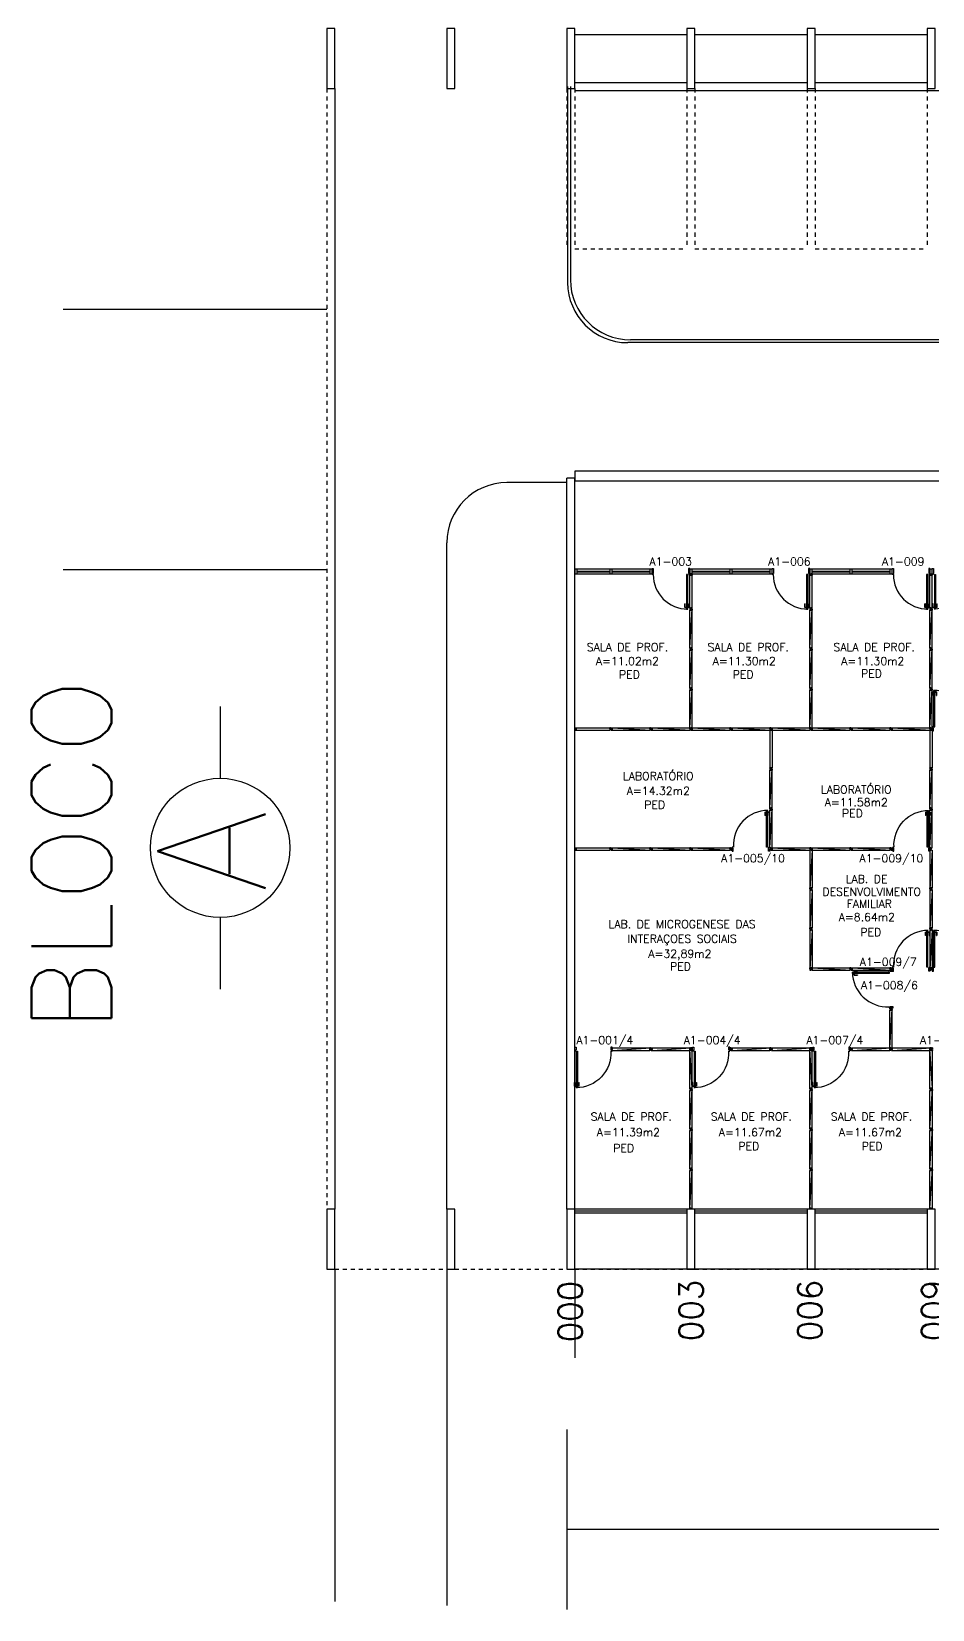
# Model space of a CAD drawing. Extents: x -31 to 207, y 425 to 518.
# Drawn here: x -31.18 to -8.68, y 427.33 to 466.76 of the extents above; entities that cross this region are included whole.
import ezdxf
from ezdxf.enums import TextEntityAlignment as Align

# ---------------------------------------------------------------- set-up
doc = ezdxf.new("R2010")
doc.units = 0
doc.header["$LTSCALE"] = 0.01
doc.header["$MEASUREMENT"] = 0
doc.header["$PDMODE"] = 34
doc.linetypes.add('HIDDEN2', pattern=[0.1875, 0.125, -0.0625])
doc.layers.get('0').update_dxf_attribs({"linetype": 'CONTINUOUS'})
doc.layers.get('DEFPOINTS').update_dxf_attribs({"linetype": 'CONTINUOUS'})
for name, color, linetype in [('ALV', 2, 'CONTINUOUS'), ('AREA', 2, 'CONTINUOUS'), ('BANC', 2, 'CONTINUOUS'), ('DIV', 2, 'CONTINUOUS'), ('ESQ', 1, 'CONTINUOUS'), ('ESTR', 3, 'CONTINUOUS'), ('NOPILAR1', 2, 'CONTINUOUS'), ('PISO', 1, 'CONTINUOUS'), ('PROJ', 1, 'HIDDEN2'), ('TEXT_CENTRO_CUSTO', 1, 'CONTINUOUS'), ('TEXTO', 2, 'CONTINUOUS'), ('TEXTO-ENDEREÇO', 2, 'CONTINUOUS'), ('TEXTOCENTROCUSTO', 2, 'CONTINUOUS'), ('TXT-IDENTIFICAÇÃO', 4, 'CONTINUOUS')]:
    doc.layers.add(name, color=color, linetype=linetype)
doc.styles.add('1', font='romans.shx')
doc.styles.add('LEGENDA', font='romans.shx', dxfattribs={"height": 0.2})
doc.styles.add('NOPILAR', font='simplex.shx', dxfattribs={"height": 0.6})
doc.styles.add('UNB-100', font='simplex.shx', dxfattribs={"height": 0.2})
doc.styles.add('UNB-100-1', font='simplex.shx', dxfattribs={"height": 0.2})
doc.dimstyles.new('1-600', dxfattribs={"dimtxt": 1.1, "dimasz": 2.5, "dimexe": 2, "dimexo": 4, "dimgap": 0.2, "dimtad": 1, "dimdec": 0, "dimzin": 4, "dimdsep": 46, "dimlunit": 6, "dimtxsty": '1', "dimblk1": 'NONE', "dimblk2": 'NONE', "dimsah": 1, "dimcen": 0, "dimclrd": 2, "dimclre": 2, "dimclrt": 2, "dimadec": 0, "dimazin": 0, "dimtfac": 1, "dimtdec": 0, "dimtmove": 2, "dimatfit": 3, "dimldrblk": 'NONE', "dimfxl": 0, "dimtolj": 1, "dimtzin": 0, "dimarcsym": 0})

# ---------------------------------------------------------------- blocks, each defined once
blk = doc.blocks.new('PILAR-SLS')
for points in [[(0.003, -44.497), (0.203, -44.497), (0.203, -42.997), (0.003, -42.997)], [(0.003, -72.501), (0.003, -74.001), (0.203, -74.001), (0.203, -72.501)]]:
    blk.add_lwpolyline(points, close=True)
blk = doc.blocks.new('DIVMT-SLS')
for p, q in [((-0.03, 0.03), (-0.03, 0.006)), ((-0.008, 0.03), (-0.03, 0.03)), ((-0.0185, 0.006), (-0.03, 0.006)), ((-0.0185, -0.006), (-0.0185, 0.006)), ((-0.008, 0.03), (-0.008, 0.02)), ((-0.008, 0.02), (0.008, 0.02)), ((-0.0051, 0), (0.0051, 0)), ((0.0051, 0), (-0.0051, 0)), ((-0.0051, 0), (0.0051, 0)), ((0.97, -0.03), (0, 0.03)), ((0, -0.0051), (0, 0.0051)), ((0, 0.0051), (0, -0.0051)), ((0.008, 0.03), (0.008, 0.02)), ((0.008, 0.03), (0.03, 0.03)), ((0.0205, 0.006), (0.03, 0.006)), ((0.0205, -0.006), (0.0205, 0.006)), ((0.0205, 0.006), (0.0205, -0.006)), ((0.0205, 0.006), (0.03, 0.006)), ((0.97, 0.03), (0.03, 0.03)), ((0.03, 0.006), (0.03, 0.03)), ((0.03, -0.03), (0.03, 0.03)), ((0.03, -0.005), (0.03, 0.005)), ((0.97, 0.03), (0.97, 0.009)), ((0.97, 0.009), (0.97, 0.027)), ((0.9795, 0.006), (0.97, 0.006)), ((0.97, -0.005), (0.97, 0.005)), ((0.9795, 0.006), (0.9795, -0.006)), ((1.0051, 0), (0.9949, 0)), ((1, 0.0051), (1, -0.0051)), ((-0.0185, -0.006), (-0.03, -0.006)), ((-0.03, -0.03), (-0.03, -0.006)), ((-0.008, -0.03), (-0.03, -0.03)), ((-0.008, -0.03), (-0.008, -0.02)), ((-0.008, -0.02), (0.008, -0.02)), ((0.008, -0.03), (0.008, -0.02)), ((0.008, -0.03), (0.03, -0.03)), ((0.0205, -0.006), (0.03, -0.006)), ((0.0205, -0.006), (0.03, -0.006)), ((0.03, -0.006), (0.03, -0.03)), ((0.97, -0.03), (0.03, -0.03)), ((0.9795, -0.006), (0.97, -0.006)), ((0.97, -0.009), (0.97, -0.027))]:
    blk.add_line(p, q)
blk = doc.blocks.new('MTINI-SLS')
for p, q in [((-0.005, 0), (0.005, 0)), ((0, 0.001), (0, 0.02)), ((0.008, 0.02), (0, 0.02)), ((0, -0.005), (0, 0.005)), ((0, -0.02), (0, 0.001)), ((0.008, 0.03), (0.03, 0.03)), ((0.008, 0.03), (0.008, 0.02)), ((0.02, 0.006), (0.02, -0.006)), ((0.02, 0.006), (0.03, 0.006)), ((0.02, -0.004), (0.02, 0.004)), ((0.023, 0.006), (0.03, 0.006)), ((0.03, 0.006), (0.03, 0.03)), ((0, -0.02), (0.008, -0.02)), ((0.008, -0.03), (0.008, -0.02)), ((0.008, -0.03), (0.03, -0.03)), ((0.02, -0.006), (0.03, -0.006)), ((0.023, -0.006), (0.03, -0.006)), ((0.03, -0.006), (0.03, -0.03))]:
    blk.add_line(p, q)
blk = doc.blocks.new('A$C51597B80')
at = {"layer": 'DIV'}
for p, q in [((0.022, 0.06), (0, 0.06)), ((0, 0.036), (0, 0.06)), ((0.01, 0.036), (0, 0.036)), ((0.01, 0.036), (0, 0.036)), ((0.01, 0.024), (0, 0.024)), ((0.01, 0.024), (0, 0.024)), ((0, 0.024), (0, 0)), ((0.022, 0), (0, 0)), ((0.01, 0.036), (0.01, 0.024)), ((0.01, 0.024), (0.01, 0.036)), ((0.022, 0.06), (0.022, 0.05)), ((0.038, 0.05), (0.022, 0.05)), ((0.038, 0.01), (0.022, 0.01)), ((0.022, 0), (0.022, 0.01)), ((0.035, 0.03), (0.025, 0.03)), ((0.025, 0.03), (0.035, 0.03)), ((0.035, 0.03), (0.025, 0.03)), ((0.03, 0.035), (0.03, 0.025)), ((0.03, 0.025), (0.03, 0.035)), ((0.038, 0.06), (0.06, 0.06)), ((0.038, 0.06), (0.038, 0.05)), ((0.038, 0), (0.038, 0.01)), ((0.038, 0), (0.06, 0)), ((0.049, 0.024), (0.049, 0.036)), ((0.049, 0.036), (0.06, 0.036)), ((0.049, 0.024), (0.06, 0.024)), ((0.06, 0.06), (0.06, 0.036)), ((0.06, 0), (0.06, 0.024))]:
    blk.add_line(p, q, dxfattribs=at)
blk = doc.blocks.new('PDV2E-SLS')
at = {"layer": 'DIV'}
for p, q in [((0.023, 0.925), (0.063, 0.925)), ((0.023, 0.925), (0.023, 0.835)), ((0.033, 0.835), (0.023, 0.835)), ((0.033, 0.915), (0.063, 0.915)), ((0.033, 0.915), (0.033, 0.835)), ((0.065, 0.05), (0.065, 0.965)), ((0.095, 0.965), (0.065, 0.965)), ((0.095, 0.05), (0.095, 0.965)), ((0.138, 0.925), (0.097, 0.925)), ((0.128, 0.915), (0.097, 0.915)), ((0.128, 0.915), (0.128, 0.835)), ((0.128, 0.835), (0.137, 0.835)), ((0.138, 0.925), (0.138, 0.835)), ((0.049, 0.05), (0.029, 0.05)), ((0.029, 0.05), (0.029, 0.035)), ((0.029, 0.035), (0.029, -0.035)), ((0.049, 0.02), (0.049, 0.05)), ((0.049, 0.02), (0.059, 0.02)), ((0.059, -0.05), (0.059, 0.02)), ((0.065, 0.05), (0.095, 0.05)), ((0.928, -0.05), (0.928, 0.02)), ((0.938, 0.02), (0.928, 0.02)), ((0.938, 0.05), (0.958, 0.05)), ((0.938, 0.02), (0.938, 0.05)), ((0.958, 0.05), (0.958, 0.035)), ((0.958, 0.035), (0.958, -0.035)), ((0.029, -0.035), (0.029, -0.05)), ((0.029, -0.05), (0.059, -0.05)), ((0.958, -0.05), (0.928, -0.05)), ((0.958, -0.035), (0.958, -0.05))]:
    blk.add_line(p, q, dxfattribs=at)
blk.add_arc((0.062, 0.1), 0.865, 356.6786, 90, dxfattribs=at)
blk = doc.blocks.new('PDV2D-SLS')
at = {"layer": 'DIV'}
for p, q in [((0.03, 0.05), (0.06, 0.05)), ((0.03, 0.035), (0.03, 0.05)), ((0.03, -0.035), (0.03, 0.035)), ((0.06, 0.05), (0.06, -0.02)), ((0.941, 0.05), (0.941, -0.02)), ((0.971, 0.05), (0.941, 0.05)), ((0.971, 0.035), (0.971, 0.05)), ((0.971, -0.035), (0.971, 0.035)), ((0.03, -0.05), (0.03, -0.035)), ((0.05, -0.05), (0.03, -0.05)), ((0.05, -0.02), (0.06, -0.02)), ((0.05, -0.02), (0.05, -0.05)), ((0.079, -0.05), (0.109, -0.05)), ((0.079, -0.05), (0.079, -0.965)), ((0.109, -0.05), (0.109, -0.965)), ((0.951, -0.02), (0.941, -0.02)), ((0.951, -0.02), (0.951, -0.05)), ((0.951, -0.05), (0.971, -0.05)), ((0.971, -0.05), (0.971, -0.035)), ((0.036, -0.925), (0.036, -0.835)), ((0.046, -0.835), (0.036, -0.835)), ((0.036, -0.925), (0.076, -0.925)), ((0.046, -0.915), (0.046, -0.835)), ((0.046, -0.915), (0.076, -0.915)), ((0.109, -0.965), (0.079, -0.965)), ((0.141, -0.915), (0.111, -0.915)), ((0.151, -0.925), (0.111, -0.925)), ((0.141, -0.915), (0.141, -0.835)), ((0.141, -0.835), (0.151, -0.835)), ((0.151, -0.925), (0.151, -0.835))]:
    blk.add_line(p, q, dxfattribs=at)
blk.add_arc((0.076, -0.1), 0.865, 270, 3.3214, dxfattribs=at)
blk = doc.blocks.new('MTT-SLS')
for p, q in [((-0.008, 0.03), (-0.03, 0.03)), ((-0.03, 0.03), (-0.03, 0.006)), ((-0.0185, 0.006), (-0.03, 0.006)), ((-0.0185, -0.006), (-0.0185, 0.006)), ((-0.008, 0.03), (-0.008, 0.02)), ((-0.008, 0.02), (0.008, 0.02)), ((-0.0051, 0), (0.0051, 0)), ((0, -0.0051), (0, 0.0051)), ((0.008, 0.03), (0.03, 0.03)), ((0.008, 0.03), (0.008, 0.02)), ((0.0205, -0.006), (0.0205, 0.006)), ((0.0205, 0.006), (0.03, 0.006)), ((0.03, 0.006), (0.03, 0.03)), ((-0.03, -0.03), (-0.03, -0.006)), ((-0.0185, -0.006), (-0.03, -0.006)), ((-0.008, -0.03), (-0.03, -0.03)), ((-0.008, -0.02), (0.008, -0.02)), ((-0.008, -0.03), (-0.008, -0.02)), ((0.008, -0.03), (0.008, -0.02)), ((0.008, -0.03), (0.03, -0.03)), ((0.0205, -0.006), (0.03, -0.006)), ((0.03, -0.006), (0.03, -0.03))]:
    blk.add_line(p, q)
blk = doc.blocks.new('PDV1E-SLS')
at = {"layer": 'DIV'}
for p, q in [((-0.94, 0.075), (-0.91, 0.075)), ((-0.94, 0.06), (-0.94, 0.075)), ((-0.94, -0.06), (-0.94, 0.06)), ((-0.91, 0.075), (-0.91, -0.045)), ((0, 0.075), (-0.03, 0.075)), ((-0.03, 0.075), (-0.03, -0.045)), ((0, 0.06), (0, 0.075)), ((0, -0.06), (0, 0.06)), ((0, 0), (0.012, 0)), ((-0.94, -0.075), (-0.94, -0.06)), ((-0.92, -0.075), (-0.94, -0.075)), ((-0.92, -0.045), (-0.92, -0.075)), ((-0.92, -0.045), (-0.91, -0.045)), ((-0.082, -0.075), (-0.082, -0.94)), ((-0.052, -0.075), (-0.082, -0.075)), ((-0.052, -0.075), (-0.052, -0.94)), ((-0.02, -0.045), (-0.03, -0.045)), ((-0.02, -0.045), (-0.02, -0.075)), ((-0.02, -0.075), (0, -0.075)), ((0, -0.075), (0, -0.06)), ((-0.114, -0.81), (-0.124, -0.81)), ((-0.124, -0.9), (-0.124, -0.81)), ((-0.124, -0.9), (-0.084, -0.9)), ((-0.114, -0.89), (-0.114, -0.81)), ((-0.114, -0.89), (-0.084, -0.89)), ((-0.082, -0.94), (-0.052, -0.94)), ((-0.019, -0.89), (-0.049, -0.89)), ((-0.009, -0.9), (-0.049, -0.9)), ((-0.019, -0.81), (-0.009, -0.81)), ((-0.019, -0.89), (-0.019, -0.81)), ((-0.009, -0.9), (-0.009, -0.81))]:
    blk.add_line(p, q, dxfattribs=at)
blk.add_arc((-0.048, -0.075), 0.865, 180, 270, dxfattribs=at)
blk = doc.blocks.new('DIV-SLS')
for p, q in [((-0.0051, 0), (0.0051, 0)), ((0, -0.0051), (0, 0.0051)), ((0.0205, 0.006), (0.03, 0.006)), ((0.0205, -0.006), (0.0205, 0.006)), ((0.03, 0.03), (0.97, 0.03)), ((0.03, 0.03), (0.03, -0.03)), ((0.03, 0.009), (0.03, 0.027)), ((0.03, 0.005), (0.03, -0.005)), ((0.97, 0.03), (0.97, -0.03)), ((0.9795, 0.006), (0.97, 0.006)), ((0.97, 0.005), (0.97, -0.005)), ((0.9795, -0.006), (0.9795, 0.006)), ((1.0051, 0), (0.9949, 0)), ((0.9949, 0), (1.0051, 0)), ((1, -0.0051), (1, 0.0051)), ((0.0205, -0.006), (0.03, -0.006)), ((0.03, -0.03), (0.03, -0.009)), ((0.03, -0.009), (0.03, -0.027)), ((0.03, -0.03), (0.97, -0.03)), ((0.9795, -0.006), (0.97, -0.006))]:
    blk.add_line(p, q)
blk = doc.blocks.new('*D41')
at = {"color": 2, "linetype": 'ByBlock'}
for p, q in [((-17.81, 431.827), (-17.81, 427.327)), ((60.19, 431.827), (60.19, 427.327)), ((60.19, 429.327), (-17.81, 429.327))]:
    blk.add_line(p, q, dxfattribs=at)
at = {"layer": 'DEFPOINTS', "color": 0, "linetype": 'ByBlock'}
for p in [(-17.81, 435.827), (60.19, 435.827), (-17.81, 429.327)]:
    blk.add_point(p, dxfattribs=at)
at = {"color": 2, "linetype": 'ByBlock', "insert": (21.19, 430.26), "char_height": 1.1, "attachment_point": 5, "rotation": 360, "style": '1'}
blk.add_mtext('\\A1;Psicologia', dxfattribs=at)
blk = doc.blocks.new('_NONE')
at = {"color": 0, "linetype": 'ByBlock'}
blk.add_circle((0, 0), 0.25, dxfattribs=at)

msp = doc.modelspace()

# ---------------------------------------------------------------- linework, layer by layer
at = {"layer": 'ALV'}
for p, q in [((-23.81, 459.808), (-30.392, 459.808)), ((-17.81, 437.327), (-17.81, 455.6)), ((-17.61, 455.6), (-17.81, 455.6)), ((-17.61, 455.772), (-17.61, 455.523)), ((-17.61, 437.327), (-17.61, 455.6)), ((-23.81, 453.308), (-30.392, 453.308)), ((-17.61, 453.322), (-17.61, 453.203)), ((-17.615, 449.329), (-17.605, 449.329)), ((-17.61, 449.324), (-17.61, 449.334)), ((-17.589, 449.323), (-17.58, 449.323)), ((-17.58, 449.299), (-17.58, 449.32)), ((-17.58, 449.32), (-17.58, 449.302)), ((-17.58, 446.359), (-17.58, 446.299)), ((-17.615, 446.329), (-17.605, 446.329)), ((-17.61, 446.324), (-17.61, 446.334)), ((-17.589, 446.323), (-17.589, 446.335)), ((-17.58, 446.32), (-17.58, 446.302))]:
    msp.add_line(p, q, dxfattribs=at)
at = {"layer": 'BANC'}
for p, q in [((198.406, 455.772), (-17.61, 455.772)), ((198.406, 455.522), (-17.61, 455.522))]:
    msp.add_line(p, q, dxfattribs=at)
at = {"layer": 'DIV'}
for p, q in [((-17.55, 453.322), (-17.61, 453.322)), ((-17.61, 453.202), (-17.55, 453.202)), ((-16.741, 453.322), (-17.55, 453.322)), ((-17.55, 453.202), (-17.55, 453.322)), ((-16.741, 453.268), (-17.55, 453.268)), ((-17.55, 453.256), (-16.741, 453.256)), ((-17.55, 453.202), (-16.741, 453.202)), ((-16.681, 453.322), (-16.741, 453.322)), ((-16.741, 453.322), (-16.741, 453.203)), ((-16.741, 453.202), (-16.681, 453.202)), ((-16.681, 453.202), (-16.681, 453.322)), ((-16.681, 453.256), (-15.741, 453.256)), ((-16.681, 453.202), (-15.741, 453.202)), ((-15.741, 453.322), (-16.68, 453.322)), ((-15.741, 453.268), (-16.68, 453.268)), ((-15.741, 453.322), (-15.741, 453.202)), ((-15.681, 453.322), (-15.741, 453.322)), ((-15.741, 453.202), (-15.681, 453.202)), ((-15.681, 453.202), (-15.681, 453.322)), ((-14.681, 453.322), (-14.741, 453.322)), ((-14.741, 453.322), (-14.741, 453.203)), ((-14.741, 453.202), (-14.681, 453.202)), ((-14.741, 453.202), (-14.717, 453.202)), ((-14.741, 453.202), (-14.681, 453.202)), ((-14.741, 452.358), (-14.741, 453.172)), ((-14.741, 453.172), (-14.681, 453.172)), ((-14.705, 453.182), (-14.717, 453.182)), ((-14.717, 453.182), (-14.717, 453.172)), ((-14.706, 453.202), (-14.716, 453.202)), ((-14.716, 453.172), (-14.706, 453.172)), ((-14.711, 453.197), (-14.711, 453.207)), ((-14.711, 453.207), (-14.711, 453.197)), ((-14.681, 453.202), (-14.705, 453.202)), ((-14.705, 453.182), (-14.705, 453.172)), ((-14.681, 453.202), (-14.681, 453.322)), ((-14.681, 453.256), (-13.741, 453.256)), ((-14.681, 453.202), (-13.741, 453.202)), ((-14.681, 452.358), (-14.681, 453.172)), ((-13.741, 453.322), (-14.68, 453.322)), ((-13.741, 453.268), (-14.68, 453.268)), ((-13.741, 453.322), (-13.741, 453.203)), ((-13.681, 453.322), (-13.741, 453.322)), ((-13.741, 453.202), (-13.681, 453.202)), ((-13.681, 453.202), (-13.681, 453.322)), ((-13.681, 453.256), (-12.741, 453.256)), ((-13.681, 453.202), (-12.741, 453.202)), ((-12.741, 453.322), (-13.68, 453.322)), ((-12.741, 453.268), (-13.68, 453.268)), ((-12.741, 453.322), (-12.741, 453.203)), ((-12.681, 453.322), (-12.741, 453.322)), ((-12.741, 453.202), (-12.681, 453.202)), ((-12.681, 453.202), (-12.681, 453.322)), ((-11.681, 453.322), (-11.741, 453.322)), ((-11.741, 453.322), (-11.741, 453.203)), ((-11.741, 453.202), (-11.681, 453.202)), ((-11.741, 453.202), (-11.717, 453.202)), ((-11.741, 453.202), (-11.681, 453.202)), ((-11.741, 453.172), (-11.681, 453.172)), ((-11.741, 452.358), (-11.741, 453.172)), ((-11.705, 453.182), (-11.717, 453.182)), ((-11.717, 453.182), (-11.717, 453.172)), ((-11.716, 453.172), (-11.706, 453.172)), ((-11.711, 453.197), (-11.711, 453.207)), ((-11.711, 453.207), (-11.711, 453.197)), ((-11.681, 453.202), (-11.705, 453.202)), ((-11.705, 453.182), (-11.705, 453.172)), ((-11.681, 453.202), (-11.681, 453.322)), ((-11.681, 453.256), (-10.741, 453.256)), ((-11.681, 453.202), (-10.741, 453.202)), ((-11.681, 452.358), (-11.681, 453.172)), ((-10.741, 453.322), (-11.68, 453.322)), ((-10.741, 453.268), (-11.68, 453.268)), ((-10.681, 453.322), (-10.741, 453.322)), ((-10.741, 453.322), (-10.741, 453.203)), ((-10.741, 453.202), (-10.681, 453.202)), ((-10.681, 453.202), (-10.681, 453.322)), ((-10.681, 453.256), (-9.741, 453.256)), ((-10.681, 453.202), (-9.741, 453.202)), ((-9.741, 453.322), (-10.68, 453.322)), ((-9.741, 453.268), (-10.68, 453.268)), ((-9.681, 453.322), (-9.741, 453.322)), ((-9.741, 453.322), (-9.741, 453.203)), ((-9.741, 453.202), (-9.681, 453.202)), ((-9.681, 453.202), (-9.681, 453.322)), ((-8.681, 453.322), (-8.741, 453.322)), ((-8.741, 453.322), (-8.741, 453.203)), ((-8.741, 453.202), (-8.681, 453.202)), ((-8.741, 453.202), (-8.717, 453.202)), ((-8.741, 453.202), (-8.681, 453.202)), ((-8.741, 453.172), (-8.681, 453.172)), ((-8.741, 452.358), (-8.741, 453.172)), ((-8.705, 453.182), (-8.717, 453.182)), ((-8.717, 453.182), (-8.717, 453.172)), ((-8.716, 453.172), (-8.706, 453.172)), ((-8.711, 453.197), (-8.711, 453.207)), ((-8.711, 453.207), (-8.711, 453.197)), ((-8.681, 453.202), (-8.705, 453.202)), ((-8.705, 453.182), (-8.705, 453.172)), ((-8.681, 453.202), (-8.681, 453.322)), ((-8.681, 452.358), (-8.681, 453.172)), ((-14.741, 452.359), (-14.681, 452.359)), ((-14.741, 452.358), (-14.681, 452.358)), ((-14.72, 452.359), (-14.738, 452.359)), ((-14.72, 452.358), (-14.738, 452.358)), ((-14.717, 452.349), (-14.717, 452.359)), ((-14.717, 452.349), (-14.717, 452.358)), ((-14.705, 452.349), (-14.717, 452.349)), ((-14.705, 452.349), (-14.717, 452.349)), ((-14.706, 452.329), (-14.717, 452.329)), ((-14.716, 452.359), (-14.706, 452.359)), ((-14.716, 452.358), (-14.706, 452.358)), ((-14.706, 452.328), (-14.716, 452.328)), ((-14.711, 452.324), (-14.711, 452.334)), ((-14.711, 452.323), (-14.711, 452.333)), ((-14.705, 452.349), (-14.705, 452.359)), ((-14.705, 452.349), (-14.705, 452.358)), ((-14.681, 452.359), (-14.702, 452.359)), ((-14.702, 452.359), (-14.684, 452.359)), ((-14.702, 452.358), (-14.684, 452.358)), ((-14.681, 452.358), (-14.702, 452.358)), ((-11.741, 452.359), (-11.681, 452.359)), ((-11.72, 452.359), (-11.738, 452.359)), ((-11.717, 452.349), (-11.717, 452.359)), ((-11.705, 452.349), (-11.717, 452.349)), ((-11.706, 452.329), (-11.717, 452.329)), ((-11.716, 452.359), (-11.706, 452.359)), ((-11.711, 452.324), (-11.711, 452.334)), ((-11.705, 452.349), (-11.705, 452.359)), ((-11.681, 452.359), (-11.702, 452.359)), ((-11.702, 452.359), (-11.684, 452.359)), ((-8.741, 452.359), (-8.681, 452.359)), ((-8.72, 452.359), (-8.738, 452.359)), ((-8.717, 452.349), (-8.717, 452.359)), ((-8.705, 452.349), (-8.717, 452.349)), ((-8.706, 452.329), (-8.717, 452.329)), ((-8.716, 452.359), (-8.706, 452.359)), ((-8.711, 452.324), (-8.711, 452.334)), ((-8.705, 452.349), (-8.705, 452.359)), ((-8.681, 452.359), (-8.702, 452.359)), ((-8.702, 452.359), (-8.684, 452.359)), ((-17.589, 449.335), (-17.58, 449.335)), ((-17.589, 449.323), (-17.589, 449.335)), ((-17.58, 449.359), (-17.58, 449.299)), ((-17.58, 449.359), (-16.741, 449.359)), ((-17.58, 449.338), (-17.58, 449.356)), ((-17.58, 449.334), (-17.58, 449.324)), ((-17.58, 449.299), (-16.741, 449.299)), ((-16.741, 449.359), (-16.741, 449.299)), ((-16.719, 449.359), (-16.741, 449.359)), ((-16.741, 449.335), (-16.741, 449.359)), ((-16.732, 449.335), (-16.741, 449.335)), ((-16.732, 449.335), (-16.741, 449.335)), ((-16.741, 449.334), (-16.741, 449.324)), ((-16.732, 449.323), (-16.741, 449.323)), ((-16.732, 449.323), (-16.741, 449.323)), ((-16.741, 449.323), (-16.741, 449.299)), ((-16.719, 449.299), (-16.741, 449.299)), ((-16.732, 449.323), (-16.732, 449.335)), ((-16.732, 449.335), (-16.732, 449.323)), ((-16.719, 449.359), (-16.719, 449.349)), ((-16.703, 449.349), (-16.719, 449.349)), ((-16.703, 449.309), (-16.719, 449.309)), ((-16.719, 449.299), (-16.719, 449.309)), ((-16.706, 449.329), (-16.717, 449.329)), ((-16.717, 449.329), (-16.706, 449.329)), ((-16.706, 449.329), (-16.717, 449.329)), ((-16.711, 449.324), (-16.711, 449.334)), ((-16.711, 449.334), (-16.711, 449.324)), ((-16.703, 449.359), (-16.681, 449.359)), ((-16.703, 449.359), (-16.703, 449.349)), ((-16.703, 449.299), (-16.703, 449.309)), ((-16.703, 449.299), (-16.681, 449.299)), ((-16.693, 449.335), (-16.693, 449.323)), ((-16.693, 449.335), (-16.681, 449.335)), ((-16.693, 449.323), (-16.681, 449.323)), ((-16.681, 449.359), (-16.681, 449.335)), ((-16.681, 449.299), (-16.681, 449.323)), ((-17.58, 446.359), (-16.741, 446.359)), ((-17.58, 446.338), (-17.58, 446.356)), ((-16.741, 446.359), (-16.741, 446.299)), ((-16.719, 446.359), (-16.741, 446.359)), ((-16.741, 446.335), (-16.741, 446.359)), ((-16.719, 446.359), (-16.719, 446.349)), ((-16.703, 446.349), (-16.719, 446.349)), ((-16.703, 446.359), (-16.681, 446.359)), ((-16.703, 446.359), (-16.703, 446.349)), ((-16.681, 446.359), (-16.681, 446.335)), ((-17.589, 446.335), (-17.58, 446.335)), ((-17.589, 446.323), (-17.58, 446.323)), ((-17.58, 446.334), (-17.58, 446.324)), ((-17.58, 446.299), (-17.58, 446.32)), ((-17.58, 446.299), (-16.741, 446.299)), ((-16.732, 446.335), (-16.741, 446.335)), ((-16.732, 446.335), (-16.741, 446.335)), ((-16.741, 446.334), (-16.741, 446.324)), ((-16.732, 446.323), (-16.741, 446.323)), ((-16.732, 446.323), (-16.741, 446.323)), ((-16.741, 446.323), (-16.741, 446.299)), ((-16.719, 446.299), (-16.741, 446.299)), ((-16.732, 446.323), (-16.732, 446.335)), ((-16.732, 446.335), (-16.732, 446.323)), ((-16.703, 446.309), (-16.719, 446.309)), ((-16.719, 446.299), (-16.719, 446.309)), ((-16.706, 446.329), (-16.717, 446.329)), ((-16.717, 446.329), (-16.706, 446.329)), ((-16.706, 446.329), (-16.717, 446.329)), ((-16.711, 446.324), (-16.711, 446.334)), ((-16.711, 446.334), (-16.711, 446.324)), ((-16.703, 446.299), (-16.703, 446.309)), ((-16.703, 446.299), (-16.681, 446.299)), ((-16.693, 446.335), (-16.693, 446.323)), ((-16.693, 446.335), (-16.681, 446.335)), ((-16.693, 446.323), (-16.681, 446.323)), ((-16.681, 446.299), (-16.681, 446.323))]:
    msp.add_line(p, q, dxfattribs=at)
at = {"layer": 'ESQ'}
for p, q in [((-14.81, 437.327), (-17.61, 437.327)), ((-14.81, 437.277), (-17.61, 437.277)), ((-11.81, 437.327), (-14.61, 437.327)), ((-11.81, 437.277), (-14.61, 437.277)), ((-8.81, 437.327), (-11.61, 437.327)), ((-8.81, 437.277), (-11.61, 437.277)), ((-14.81, 437.227), (-17.61, 437.227)), ((-11.81, 437.227), (-14.61, 437.227)), ((-8.81, 437.227), (-11.61, 437.227))]:
    msp.add_line(p, q, dxfattribs=at)
at = {"layer": 'PISO'}
for p, q in [((-17.61, 466.681), (-14.81, 466.681)), ((-14.61, 466.681), (-11.81, 466.681)), ((-11.61, 466.681), (-8.81, 466.681)), ((-23.61, 465.331), (-23.61, 437.327)), ((-17.791, 465.383), (-17.791, 460.483)), ((-17.721, 465.383), (-17.721, 460.553)), ((-17.61, 465.481), (-14.81, 465.481)), ((-17.61, 465.281), (12.249, 465.281)), ((-14.61, 465.481), (-11.81, 465.481)), ((-11.61, 465.481), (-8.81, 465.481)), ((10.819, 458.983), (-16.291, 458.983)), ((10.749, 459.053), (-16.221, 459.053)), ((-17.81, 455.484), (-19.31, 455.484)), ((-20.81, 437.327), (-20.81, 453.984)), ((-23.61, 435.827), (-23.61, 427.528)), ((-20.81, 435.827), (-20.81, 427.427)), ((45.19, 435.827), (-17.61, 435.827))]:
    msp.add_line(p, q, dxfattribs=at)
msp.add_arc((-19.31, 453.984), 1.5, 90, 180, dxfattribs=at)
for centre in [(-16.221, 460.553), (-16.291, 460.483)]:
    msp.add_ellipse(centre, major_axis=(-1.061, 1.061), ratio=1, start_param=0.785398, end_param=2.356194, dxfattribs=at)
at = {"layer": 'PROJ'}
for p, q in [((-23.81, 465.331), (-23.81, 437.327)), ((-23.61, 465.331), (-23.61, 461.331)), ((-17.81, 465.331), (-17.81, 461.331)), ((-17.61, 465.331), (-17.61, 461.331)), ((-14.81, 465.331), (-14.81, 461.331)), ((-14.61, 465.331), (-14.61, 461.331)), ((-11.81, 465.331), (-11.81, 461.331)), ((-11.61, 465.331), (-11.61, 461.331)), ((-8.81, 465.331), (-8.81, 461.331)), ((-17.61, 461.331), (-14.81, 461.331)), ((-14.61, 461.331), (-11.81, 461.331)), ((-11.61, 461.331), (-8.81, 461.331)), ((-23.61, 435.827), (-20.81, 435.827)), ((-20.61, 435.827), (-17.81, 435.827)), ((-17.61, 435.827), (-14.81, 435.827)), ((-14.61, 435.827), (-11.81, 435.827)), ((-11.61, 435.827), (-8.81, 435.827))]:
    msp.add_line(p, q, dxfattribs=at)
at = {"layer": 'TEXT_CENTRO_CUSTO'}
msp.add_line((-17.61, 435.827), (-17.61, 433.618), dxfattribs=at)
at = {"layer": 'TXT-IDENTIFICAÇÃO', "color": 2}
for p, q in [((-26.472, 449.894), (-26.472, 448.097)), ((-26.472, 444.619), (-26.472, 442.823))]:
    msp.add_line(p, q, dxfattribs=at)
at = {"layer": 'TXT-IDENTIFICAÇÃO', "color": 3}
msp.add_circle((-26.472, 446.358), 1.739, dxfattribs=at)

# ---------------------------------------------------------------- block references
at = {"layer": 'DIV'}
for name, p in [('PDV1E-SLS', (-14.741, 453.263)), ('PDV1E-SLS', (-11.741, 453.263)), ('PDV1E-SLS', (-8.741, 453.263)), ('PDV2E-SLS', (-8.711, 449.329)), ('MTINI-SLS', (-17.61, 449.329)), ('MTINI-SLS', (-17.61, 446.329)), ('MTT-SLS', (-12.711, 446.329)), ('PDV2E-SLS', (-8.71, 443.329))]:
    msp.add_blockref(name, p, dxfattribs=at)
for name, p, rotation in [('MTINI-SLS', (-14.711, 453.202), 270), ('MTINI-SLS', (-11.711, 453.202), 270), ('MTINI-SLS', (-8.711, 453.202), 270), ('DIVMT-SLS', (-14.711, 452.329), 270), ('DIVMT-SLS', (-11.711, 452.329), 270), ('DIVMT-SLS', (-8.711, 452.329), 270), ('DIVMT-SLS', (-14.711, 451.329), 270), ('DIVMT-SLS', (-11.711, 451.329), 270), ('DIVMT-SLS', (-8.711, 451.329), 270), ('DIVMT-SLS', (-14.711, 450.329), 270), ('DIVMT-SLS', (-11.711, 450.329), 270), ('DIVMT-SLS', (-8.711, 450.329), 270), ('DIVMT-SLS', (-15.711, 449.329), 180), ('DIVMT-SLS', (-14.711, 449.329), 180), ('DIVMT-SLS', (-13.711, 449.329), 180), ('DIVMT-SLS', (-12.711, 449.329), 180), ('DIV-SLS', (-12.711, 449.329), 270), ('DIVMT-SLS', (-11.711, 449.329), 180), ('DIVMT-SLS', (-10.711, 449.329), 180), ('DIVMT-SLS', (-9.711, 449.329), 180), ('DIVMT-SLS', (-8.711, 449.329), 180), ('DIV-SLS', (-8.711, 449.329), 270), ('DIVMT-SLS', (-12.711, 448.329), 270), ('DIVMT-SLS', (-8.711, 448.329), 270), ('PDV2D-SLS', (-12.711, 446.329), 180), ('DIVMT-SLS', (-12.711, 447.329), 270), ('DIVMT-SLS', (-8.711, 447.329), 270), ('DIVMT-SLS', (-15.711, 446.329), 180), ('DIVMT-SLS', (-14.711, 446.329), 180), ('DIVMT-SLS', (-13.711, 446.329), 180), ('DIVMT-SLS', (-11.71, 446.329), 180), ('MTT-SLS', (-11.711, 446.329), 180), ('DIVMT-SLS', (-10.71, 446.329), 180), ('DIVMT-SLS', (-9.71, 446.329), 180), ('DIVMT-SLS', (-11.711, 445.329), 90), ('DIVMT-SLS', (-8.711, 445.329), 90), ('DIVMT-SLS', (-11.711, 444.329), 90), ('DIVMT-SLS', (-8.711, 444.329), 90), ('DIVMT-SLS', (-11.711, 443.329), 90), ('PDV2D-SLS', (-8.711, 443.329), 180), ('DIVMT-SLS', (-8.711, 443.329), 90), ('DIVMT-SLS', (-10.711, 443.329), 180), ('DIVMT-SLS', (-9.711, 443.329), 180), ('PDV2D-SLS', (-9.711, 443.329), 270), ('DIVMT-SLS', (-9.711, 442.329), 270), ('DIVMT-SLS', (-14.71, 440.327), 270), ('DIVMT-SLS', (-11.71, 440.327), 270), ('DIVMT-SLS', (-8.71, 440.327), 270), ('DIVMT-SLS', (-14.71, 439.327), 270), ('DIVMT-SLS', (-11.71, 439.327), 270), ('DIVMT-SLS', (-8.71, 439.327), 270), ('DIVMT-SLS', (-14.71, 438.327), 270), ('DIVMT-SLS', (-11.71, 438.327), 270), ('DIVMT-SLS', (-8.71, 438.327), 270), ('MTINI-SLS', (-14.71, 437.327), 90), ('MTINI-SLS', (-11.71, 437.327), 90), ('MTINI-SLS', (-8.71, 437.327), 90)]:
    msp.add_blockref(name, p, dxfattribs=dict(at, rotation=rotation))
at = {"layer": 'DIV', "xscale": -1}
for name, p in [('PDV1E-SLS', (-8.681, 453.263)), ('PDV2E-SLS', (-8.712, 446.329)), ('DIVMT-SLS', (-15.71, 441.327)), ('DIVMT-SLS', (-14.71, 441.327)), ('DIVMT-SLS', (-12.71, 441.327)), ('DIVMT-SLS', (-11.71, 441.327)), ('DIVMT-SLS', (-9.71, 441.327)), ('DIVMT-SLS', (-8.71, 441.327))]:
    msp.add_blockref(name, p, dxfattribs=at)
for name, p, rotation in [('PDV2E-SLS', (-17.64, 441.327), 180), ('DIVMT-SLS', (-14.71, 441.327), 90), ('PDV2E-SLS', (-14.698, 441.327), 180), ('DIVMT-SLS', (-11.71, 441.327), 90), ('PDV2E-SLS', (-11.698, 441.327), 180), ('DIVMT-SLS', (-8.71, 441.327), 90)]:
    msp.add_blockref(name, p, dxfattribs=dict(at, rotation=rotation))
at = {"layer": 'ESTR'}
for p in [(-23.813, 509.828), (-20.813, 509.828), (-17.813, 509.828), (-17.813, 509.828), (-14.813, 509.828), (-11.813, 509.828), (-8.813, 509.828)]:
    msp.add_blockref('PILAR-SLS', p, dxfattribs=at)
at = {"layer": 'PISO'}
for p in [(-13.74, 441.297), (-10.74, 441.297)]:
    msp.add_blockref('A$C51597B80', p, dxfattribs=at)

# ---------------------------------------------------------------- texts
at = {"layer": 'AREA', "style": 'UNB-100'}
for s, p in [('A=11.02m2', (-16.298, 450.926)), ('A=11.30m2', (-13.38, 450.926)), ('A=11.30m2', (-10.168, 450.926)), ('A=14.32m2', (-15.527, 447.683)), ('A=11.58m2', (-10.581, 447.396)), ('A=8.64m2', (-10.317, 444.528)), ('A=32,89m2', (-14.988, 443.612)), ('A=11.39m2', (-16.274, 439.15)), ('A=11.67m2', (-13.226, 439.15)), ('A=11.67m2', (-10.227, 439.15))]:
    msp.add_text(s, height=0.2, dxfattribs=at).set_placement(p, align=Align.CENTER)
at = {"layer": 'NOPILAR1', "style": 'NOPILAR'}
for s, p in [('000', (-17.426, 434)), ('003', (-14.407, 434.027)), ('006', (-11.441, 434.027)), ('009', (-8.349, 434.027))]:
    msp.add_text(s, height=0.6, rotation=90, dxfattribs=at).set_placement(p)
at = {"layer": 'TEXT_CENTRO_CUSTO', "style": 'UNB-100'}
for p in [(-16.248, 450.59), (-13.406, 450.59), (-10.2, 450.614), (-15.617, 447.336), (-10.678, 447.121), (-10.216, 444.151), (-14.971, 443.295), (-16.391, 438.756), (-13.264, 438.804), (-10.183, 438.802)]:
    msp.add_text('PED', height=0.2, dxfattribs=at).set_placement(p, align=Align.CENTER)
at = {"layer": 'TEXTO', "style": 'UNB-100'}
for s, p in [('SALA DE PROF.', (-16.298, 451.273)), ('SALA DE PROF.', (-13.279, 451.273)), ('SALA DE PROF.', (-10.134, 451.273)), ('LABORATÓRIO', (-15.527, 448.051)), ('LABORATÓRIO', (-10.581, 447.714)), ('LAB. DE ', (-10.254, 445.479)), ('DESENVOLVIMENTO', (-10.196, 445.161)), ('FAMILIAR', (-10.254, 444.862)), ('LAB. DE MICROGENESE DAS', (-14.932, 444.351)), ('INTERAÇOES SOCIAIS', (-14.932, 443.986)), ('SALA DE PROF.', (-16.201, 439.541)), ('SALA DE PROF.', (-13.201, 439.541)), ('SALA DE PROF.', (-10.201, 439.541))]:
    msp.add_text(s, height=0.2, dxfattribs=at).set_placement(p, align=Align.CENTER)
at = {"layer": 'TEXTO-ENDEREÇO', "style": 'UNB-100-1'}
for s, p in [('A1-003', (-15.747, 453.414)), ('A1-006', (-12.783, 453.414)), ('A1-009', (-9.94, 453.414)), ('A1-005/10', (-13.957, 445.998)), ('A1-009/10', (-10.5, 445.998)), ('A1-009/7', (-10.492, 443.409)), ('A1-008/6', (-10.464, 442.825)), ('A1-001/4', (-17.574, 441.454)), ('A1-004/4', (-14.892, 441.454)), ('A1-007/4', (-11.828, 441.454)), ('A1-010/4', (-8.989, 441.454))]:
    msp.add_text(s, height=0.2, dxfattribs=at).set_placement(p)
at = {"layer": 'TXT-IDENTIFICAÇÃO', "color": 4, "style": 'LEGENDA'}
for s, height, p in [('BLOCO ', 2, (-29.183, 441.758)), ('A', 2.7, (-25.336, 445.236))]:
    msp.add_text(s, height=height, rotation=90, dxfattribs=at).set_placement(p)

# ---------------------------------------------------------------- dimensions: what is measured, and where the dimension line sits
at = {"layer": 'TEXTOCENTROCUSTO'}
dim = msp.add_aligned_dim(p1=(60.19, 435.827), p2=(-17.81, 435.827), distance=6.5, text='Psicologia', dimstyle='1-600', dxfattribs=at)
dim.commit()
dim.dimension.update_dxf_attribs({"geometry": '*D41', "text_midpoint": (21.19, 430.26)})

doc.saveas('drawing.dxf')
